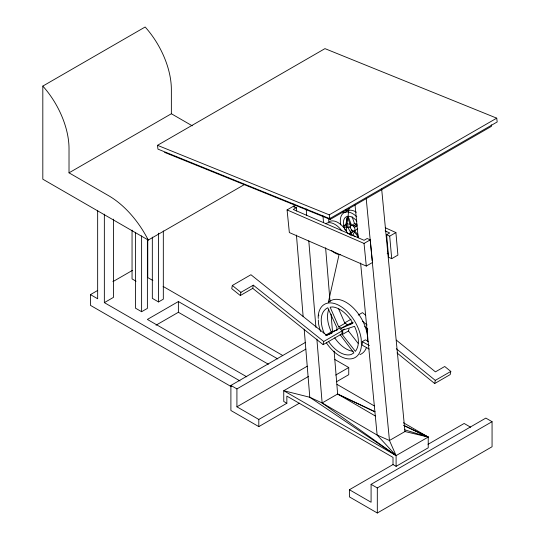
<?xml version="1.0" encoding="UTF-8"?>
<svg xmlns="http://www.w3.org/2000/svg" width="540" height="540" viewBox="0 0 540 540"><rect width="100%" height="100%" fill="white"/><g stroke="black" fill="none" stroke-linecap="round" stroke-linejoin="round"><path stroke-width="0.81" d="M336.731 329.495L336.987 327.814L327.76 307.746C318.56 312.525 320.774 325.472 324.243 333.382M349.103 328.759L348.421 330.986L342.218 334.571L355.394 351.365C360.821 344.034 357.851 333.943 354.557 326.315L342.333 330.278L342.9 332.343L342.218 334.571M328.813 218.673L328.718 222.007A17.543 10.132 60 0 1 347.713 233.604M346.228 230.931L348.982 208.433M356.913 224.863L356.366 224.282A3.213 1.856 60 0 0 354.645 223.547L350.71 225.821L350.487 227.678A3.213 1.856 60 0 0 351.54 229.878L353.815 231.194L357.743 228.919M323.136 344.662L341.739 333.923L342.326 330.743L339.282 328.307L326.875 335.468L250.931 274.732L232.322 285.478L231.734 288.65L240.327 295.522L252.734 288.36L253.321 285.181L323.723 341.483L323.136 344.662L252.734 288.36M240.327 295.522L240.914 292.343L253.321 285.181M397.015 352.944L434.68 383.535L435.294 380.383L450.806 371.432L444.724 366.491L435.422 371.864L396.346 340.126M450.806 371.432L450.185 374.585L434.68 383.535M328.279 302.643L339.093 254.421M345.695 224.998L347.524 216.824M328.813 309.218C325.991 316.71 328.131 324.911 331.276 331.938L325.769 335.117M349.468 234.225L351.54 229.878M350.555 235.339L352.681 230.891M351.709 235.744L352.944 235.028L354.362 232.065M42.815 86.09L145.159 27A64.031 36.97 60 0 1 171.362 89.539L171.362 113.751L69.019 172.834L69.019 148.628A64.031 36.97 60 0 0 42.815 86.09L42.815 179.192L148.264 240.071L244.796 184.336M157.491 145.321L324.959 48.627L496.726 118.159L497.185 121.959L329.711 218.653L157.95 149.121L157.491 145.321L329.252 214.846L496.726 118.159M231.302 386.674L90.464 305.363L90.464 294.617L97.7 290.439M112.894 281.664L132.435 270.385M104.348 214.157L104.348 302.636L113.481 297.358L113.481 219.152M296.359 207.671L293.26 209.466L364.061 240.3L367.16 238.511L370.238 239.855L372.506 262.487L366.302 266.065L289.346 232.551L287.078 209.912L293.281 206.334L296.359 207.671L296.696 211.025M135.412 232.294L135.412 308.124L141.615 311.708L147.386 308.381L147.386 238.741M152.327 237.114L152.327 298.363L158.531 301.941L163.323 299.174L163.323 230.924M277.823 358.952L178.382 301.543L147.373 319.444L246.807 376.853M164.572 152.381L330.203 219.422L491.474 126.32L491.285 124.794M156.026 325.188L178.382 312.282L268.387 364.244M350.548 224.242L346.754 223.891L343.656 225.679L345.128 230.04M356.366 224.282L353.268 226.071A3.213 1.856 60 0 0 351.54 225.342L348.151 216.263L346.201 216.817A13.156 7.594 60 0 0 343.656 225.679L350.487 226.321M356.764 225.909L354.281 227.34A3.213 1.856 60 0 1 354.645 230.715L358.155 235.19M348.881 234.043L353.815 231.194L358.418 237.06M287.078 209.912L364.034 243.432L370.238 239.855M385.216 227.738L395.901 232.565L397.913 255.089L391.709 258.667L388.625 257.276L386.613 234.751L389.718 232.963L385.142 230.897M386.613 234.751L389.698 236.149L395.901 232.565M299.423 403.164L258.809 426.613L230.897 410.495L230.897 385.432L305.6 342.299M344.594 322.954L351.034 319.235M358.189 315.097L362.482 312.62L365.742 315.266M338.722 326.936A4.388 2.531 60 0 1 341.091 328.388L352.843 323.352L351.115 320.369A26.318 15.194 60 0 0 332.66 306.95L330.143 307.186L338.722 326.936L344.925 323.352A4.388 2.531 60 0 1 347.294 324.81L353.167 322.286M341.091 328.388L347.294 324.81M230.897 385.432L236.918 388.908L305.822 349.124M349.792 324.169L352.674 322.508M342.333 330.278L344.405 329.083M323.723 341.483L342.326 330.743M236.918 388.908L236.918 406.816L307.274 366.194M369.191 349.056L362.259 345.209L362.259 341.631L365.364 339.836L368.226 341.429M308.57 376.4L283.75 390.724L283.75 401.47L286.848 403.259L286.848 396.097L393.005 457.387L393.005 464.549L349.4 489.726L349.4 496.888L377.312 513L492.062 446.749L492.062 421.686L485.838 418.088L371.088 484.339L371.088 502.247L349.4 489.726M236.918 406.816L258.809 419.452L286.848 403.259M335.671 375.07L348.745 367.524L348.745 374.686L336.413 381.807M393.005 464.549L396.104 466.337L428.227 447.795L428.227 437.056L396.104 455.598L283.75 390.724L309.791 397.264L322.137 402.968L337.642 394.011L374.942 411.737M403.421 422.732L428.227 437.056L404.966 431.541L389.455 440.492L377.136 435.051L322.137 402.968L316.879 339.1M428.018 444.339L464.15 423.475L470.657 427.228M371.088 484.339L377.312 487.931L492.062 421.686M356.981 224.1L353.268 226.071L354.281 227.34L357.183 225.794M331.276 331.938L337.392 329.954M325.843 335.273L331.952 333.288M354.544 223.58L352.1 216.743M344.054 227.077L350.487 227.678M404.507 429.752L428.227 437.056L403.866 425.48M345.533 209.804L347.821 210.836M342.441 211.599L344.729 212.632M387.153 253.415L388.679 254.104M337.5 394.085L374.855 411.777M403.832 425.5L428.227 437.056M362.259 341.631L369.414 345.607M171.362 113.751L192.254 125.813M69.019 172.834L108.641 195.71A72.812 42.039 60 0 1 148.264 240.071M334.881 359.519L348.745 367.524M337.028 384.399L374.233 405.884M152.874 280.517L147.764 277.567L147.764 239.652M163.087 286.409L282.744 355.495M136.067 281.232L132.05 278.91L132.05 230.135M90.464 294.617L97.659 298.769L97.659 210.296M104.348 302.636L240.057 380.983M375.273 415.969L337.642 394.011L334.118 351.155M396.104 466.337L396.104 455.598L309.791 397.264L304.189 329.197M322.137 402.968L396.104 455.598L389.455 440.492L372.364 262.575M232.322 285.478L240.914 292.343M362.57 321.307L367.112 324.999M396.333 348.739L435.294 380.383M364.547 326.572L367.794 329.204M352.944 235.028L353.234 235.339A13.156 7.594 60 0 0 355.03 236.75M396.104 455.598L377.136 435.051L360.605 263.007M348.421 330.986L358.047 343.265M340.126 334.658L353.882 352.917L351.175 354.496A26.318 15.194 60 0 1 328.516 341.462M350.622 232.376L347.652 227.016M338.654 308.921L344.925 323.352M347.233 216.526L350.71 225.821M330.021 217.904L330.203 219.422M329.252 214.846L329.711 218.653M364.034 243.432L366.302 266.065M381.659 189L404.966 431.541M366.235 198.794L372.202 260.901M355.043 205.099L358.189 237.829M389.698 236.149L391.709 258.667M322.974 215.865L323.528 222.588M325.607 247.793L330.035 301.577M331.074 314.185L332.525 331.83M306.153 208.852L306.707 215.575M308.786 240.779L315.913 327.335M293.882 203.985L294.158 207.347M296.44 235.076L303.149 316.589M318.722 315.063L318.769 315.86M367.214 328.691L367.612 341.314M318.276 318.478L318.195 316.163A30.699 17.726 60 0 1 338.945 305.363A30.699 17.726 60 0 1 361.206 338.999L361.436 345.668A30.699 17.726 60 0 1 348.408 358.898A30.699 17.726 60 0 1 326.396 342.873M318.323 319.93L318.425 322.832A30.699 17.726 60 0 0 320.612 331.513M377.312 487.931L377.312 513M258.809 419.452L258.809 426.613M178.382 301.543L178.382 312.282M158.531 233.145L158.531 301.941M141.615 235.872L141.615 311.708M328.84 302.096A30.699 17.726 60 0 1 351.25 306.025A30.699 17.726 60 0 1 367.409 335.414M366.397 347.753A30.699 17.726 60 0 1 359.917 354.618M353.174 351.304A26.318 15.194 60 0 1 334.719 337.885M345.546 212.22A17.543 10.132 60 0 1 356.387 212.207M340.754 224.876A17.543 10.132 60 0 1 344.237 212.632A17.543 10.132 60 0 1 356.778 216.797M348.151 216.263A13.156 7.594 60 0 1 356.92 221.157M346.754 223.891A13.156 7.594 60 0 1 347.409 216.952M340.295 254.684A17.543 10.132 60 0 1 331.337 250.344M325.613 223.796A17.543 10.132 60 0 1 341.847 230.83"/></g></svg>
